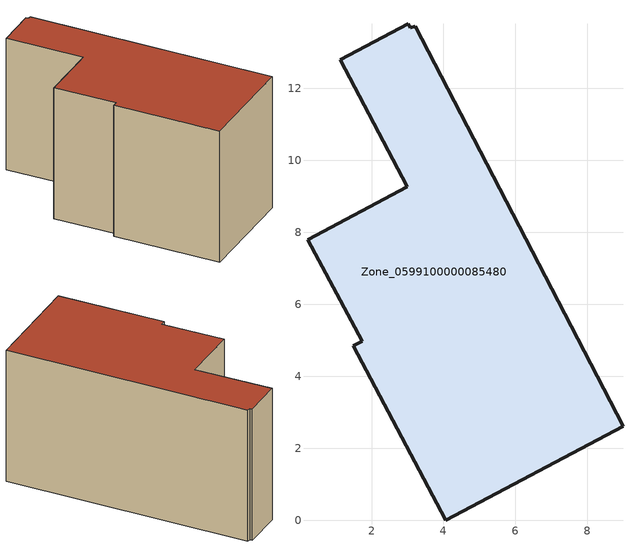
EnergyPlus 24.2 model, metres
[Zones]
Zone_0599100000085480
 floor ground (C_G): 1.13,12.79 3.02,13.79 3.08,13.68 3.22,13.72 8.99,2.61 4.06,0 1.5,4.84 1.74,4.97 0.22,7.8 3,9.26 z0
 wall outside (C_F): 4.06,0 8.99,2.61 3.22,13.72 3.08,13.68 3.02,13.79 1.13,12.79 3,9.26 0.22,7.8 1.74,4.97 1.5,4.84 4.06,0 z0:7.05
 roof outside (C_R): 3.22,13.72 3.08,13.68 3.02,13.79 1.13,12.79 3,9.26 0.22,7.8 1.74,4.97 1.5,4.84 4.06,0 8.99,2.61 z7.05
[BUILDING]
Pand.0599100000085480: North Axis=0; Terrain=City; Loads Convergence Tolerance Value=0.04; Temperature Convergence Tolerance Value=0.4; Solar Distribution=FullExterior; Maximum Number of Warmup Days=25; Minimum Number of Warmup Days=1
[Site:Location]
Rotterdam.The.Hague.AP_ZH_NLD Design_Conditions: Latitude=51.96; Longitude=4.45; Time Zone=1; Elevation=-4.5
[SITE:GROUNDTEMPERATURE:BUILDINGSURFACE]
18, 18, 18, 18, 18, 18, 18, 18, 18, 18, 18, 18
[MATERIAL] Thermal Absorptance=0.9; Solar Absorptance=0.7; Visible Absorptance=0.7
Name | Roughness | Thickness | Conductivity | Density | Specific Heat
G.TC.1975-1991 | MediumSmooth | 0.15 | 0.288461 | 540 | 1210
F.TC.1975-1991 | Rough | 0.3 | 0.230769 | 1920 | 840
R.TC.1975-1991 | MediumRough | 0.2 | 0.153846 | 1500 | 1000
[CONSTRUCTION]
C_G: G.TC.1975-1991
C_F: F.TC.1975-1991
C_R: R.TC.1975-1991
[ZONE]
Zone_0599100000085480: Type=1; Multiplier=1; Ceiling Height=Autocalculate; Volume=Autocalculate; Floor Area=autocalculate; Part of Total Floor Area=Yes
[ZONEINFILTRATION:DESIGNFLOWRATE]
Infil_Zone_0599100000085480: Zone or ZoneList or Space or SpaceList=Zone_0599100000085480; Schedule=AlwaysOn; Design Flow Rate Calculation Method=Flow/Area; Flow Rate per Floor Area=0.003; Constant Term Coefficient=1; Temperature Term Coefficient=0; Velocity Term Coefficient=0; Velocity Squared Term Coefficient=0
[HVACTEMPLATE:ZONE:IDEALLOADSAIRSYSTEM]
Zone_0599100000085480: Maximum Heating Supply Air Temperature=50; Minimum Cooling Supply Air Temperature=13; Maximum Heating Supply Air Humidity Ratio=0.0156; Minimum Cooling Supply Air Humidity Ratio=0.0077; Heating Limit=NoLimit; Cooling Limit=NoLimit; Dehumidification Control Type=ConstantSensibleHeatRatio; Cooling Sensible Heat Ratio=0.7; Dehumidification Setpoint=60; Humidification Control Type=None; Humidification Setpoint=30; Outdoor Air Method=None; Outdoor Air Flow Rate per Person=0.00944; Outdoor Air Flow Rate per Zone Floor Area=0; Outdoor Air Flow Rate per Zone=0; Demand Controlled Ventilation Type=None; Outdoor Air Economizer Type=NoEconomizer; Heat Recovery Type=None; Sensible Heat Recovery Effectiveness=0.7; Latent Heat Recovery Effectiveness=0.65
[ZONECONTROL:THERMOSTAT]
ThermostatControl_Zone_0599100000085480: Zone or ZoneList=Zone_0599100000085480; Control Type Schedule=DualSetpointControlType; Control 1=Thermostat_Zone_0599100000085480; Temperature Difference Between Cutout And Setpoint=0
[THERMOSTATSETPOINT:DUALSETPOINT]
Thermostat_Zone_0599100000085480: Heating Setpoint Temperature Schedule=HeatingSetpoint_Zone_0599100000085480; Cooling Setpoint Temperature Schedule=CoolingSetpoint_Zone_0599100000085480
[SCHEDULE:COMPACT]
HeatingSetpoint_Zone_0599100000085480: Through: 12/31, For: AllDays, Until: 24:00, 21
CoolingSetpoint_Zone_0599100000085480: Through: 12/31, For: AllDays, Until: 24:00, 24
DualSetpointControlType: Through: 12/31, For: AllDays, Until: 24:00, 4
AlwaysOn: Through: 12/31, For: AllDays, Until: 24:00, 1
